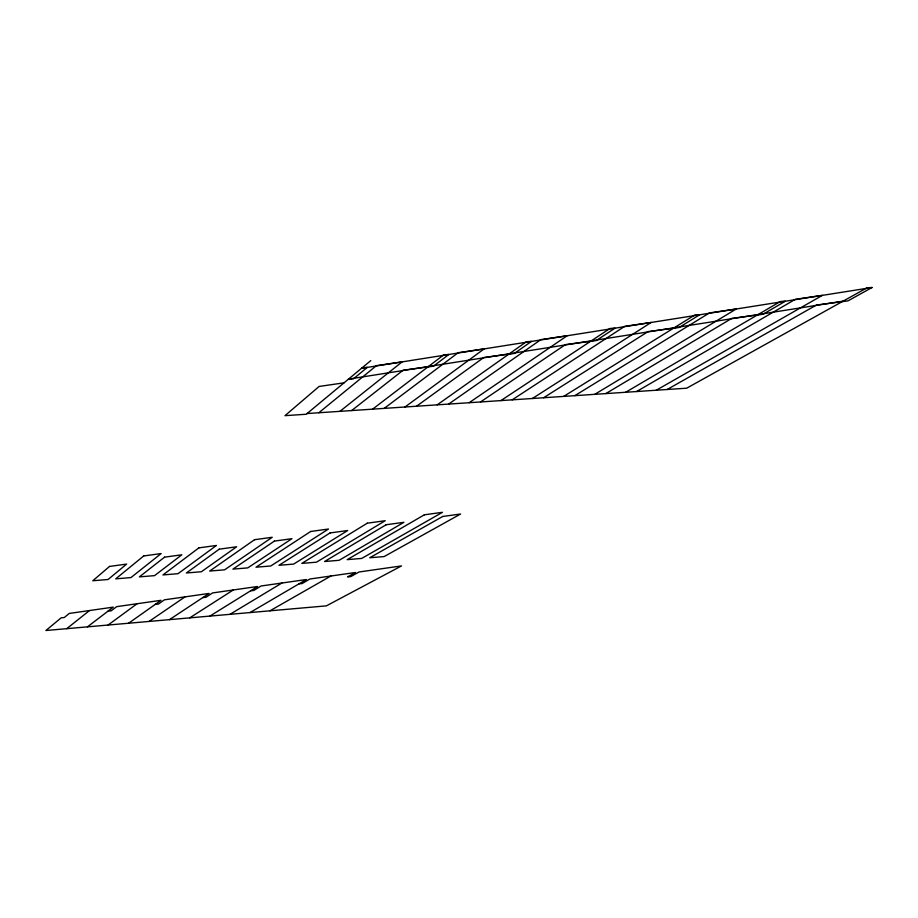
<?xml version="1.0" encoding="UTF-8"?>
<svg xmlns="http://www.w3.org/2000/svg" width="918" height="918" viewBox="0 0 918 918"><rect width="100%" height="100%" fill="white"/><g stroke="black" fill="none" stroke-linecap="round" stroke-linejoin="round"><path stroke-width="1.38" d="M370.78 360.613L306.222 414.248L284.982 415.659L319.12 386.455L344.032 382.829M318.844 412.756L376.46 365.639L402.13 361.887L339.947 411.344M66.716 628.681L89.516 610.539M351.64 410.564L403.128 370.206L433.422 366.213L448.856 354.486L443.807 354.796L372.593 409.164M87.439 626.856L113.258 607.142L69.229 613.442L64.283 617.527L61.196 617.803L45.9 630.505L326.406 605.857L401.51 565.913L359.053 571.983L350.665 576.642L347.612 576.894L355.53 572.488L309.859 579.017L302.068 583.573L299.004 583.837M384.194 408.395L458.185 352.696L484.119 348.909L405.01 406.995M108.072 625.043L137.092 603.734M416.531 406.226L483.797 357.492L514.332 353.453L531.43 341.416L526.393 341.726L437.197 404.849M128.623 623.242L161.006 600.315L116.655 606.66L111.158 610.837L108.072 611.101M448.627 404.092L540.92 339.603L567.129 335.77L469.155 402.715M149.072 621.44L185.011 596.884M480.504 401.958L565.442 344.617L596.218 340.555L615.014 328.185L610 328.483L500.884 400.604M169.44 619.65L209.097 593.43L164.425 599.821L158.366 604.09L155.291 604.365M512.164 399.846L624.676 326.349L651.16 322.47L532.394 398.492M189.716 617.871L233.287 589.976M543.594 397.746L648.085 331.593L679.113 327.485L699.642 314.794L694.639 315.081L563.686 396.404M209.901 616.093L257.556 586.499L212.551 592.936L205.919 597.308L202.844 597.572M574.806 395.669L709.476 312.923L736.236 308.999L594.761 394.327M230.005 614.326L281.906 583.022M605.8 393.592L731.738 318.408L763.019 314.266L785.326 301.23L780.346 301.517L625.617 392.273M250.017 612.57L306.36 579.522L261.022 586.005L253.816 590.469L250.752 590.733M636.587 391.538L795.332 299.325L822.39 295.366L656.255 390.23M269.938 610.814L330.893 576.011M667.156 389.496L816.423 305.051L847.968 300.874L872.1 287.495L867.131 287.77L686.687 388.199L307.071 413.536M361.508 368.313L872.1 287.495M843.091 301.161L348.496 379.123L353.476 378.813L367.292 367.395L362.231 367.716M109.54 566.429L92.775 580.761L108.083 579.487L126.661 564.077L109.54 566.429M143.701 555.964L115.714 578.856L130.941 577.583L161.155 553.554L143.701 555.964M164.54 557.169L139.387 576.883L154.545 575.632L181.844 554.793L164.54 557.169M198.885 547.874L162.945 574.932L178.023 573.681L216.464 545.453L198.885 547.874M219.253 549.171L186.377 572.981L201.386 571.742L236.66 546.772L219.253 549.171M254.538 539.715L209.694 571.053L224.623 569.814L272.244 537.271L254.538 539.715M274.413 541.104L232.897 569.126L247.757 567.886L291.947 538.682L274.413 541.104M310.663 531.488L255.984 567.209L270.764 565.981L328.495 529.02L310.663 531.488M330.032 532.956L278.957 565.304L293.668 564.077L347.692 530.524L330.032 532.956M367.269 523.191L301.815 563.4L316.458 562.183L385.227 520.701L367.269 523.191M386.122 524.752L324.559 561.518L339.121 560.301L403.92 522.308L386.122 524.752M424.346 514.814L347.199 559.636L361.692 558.431L442.442 512.313L424.346 514.814M442.694 516.478L369.713 557.765L384.137 556.572L460.606 514.011L442.694 516.478"/></g></svg>
